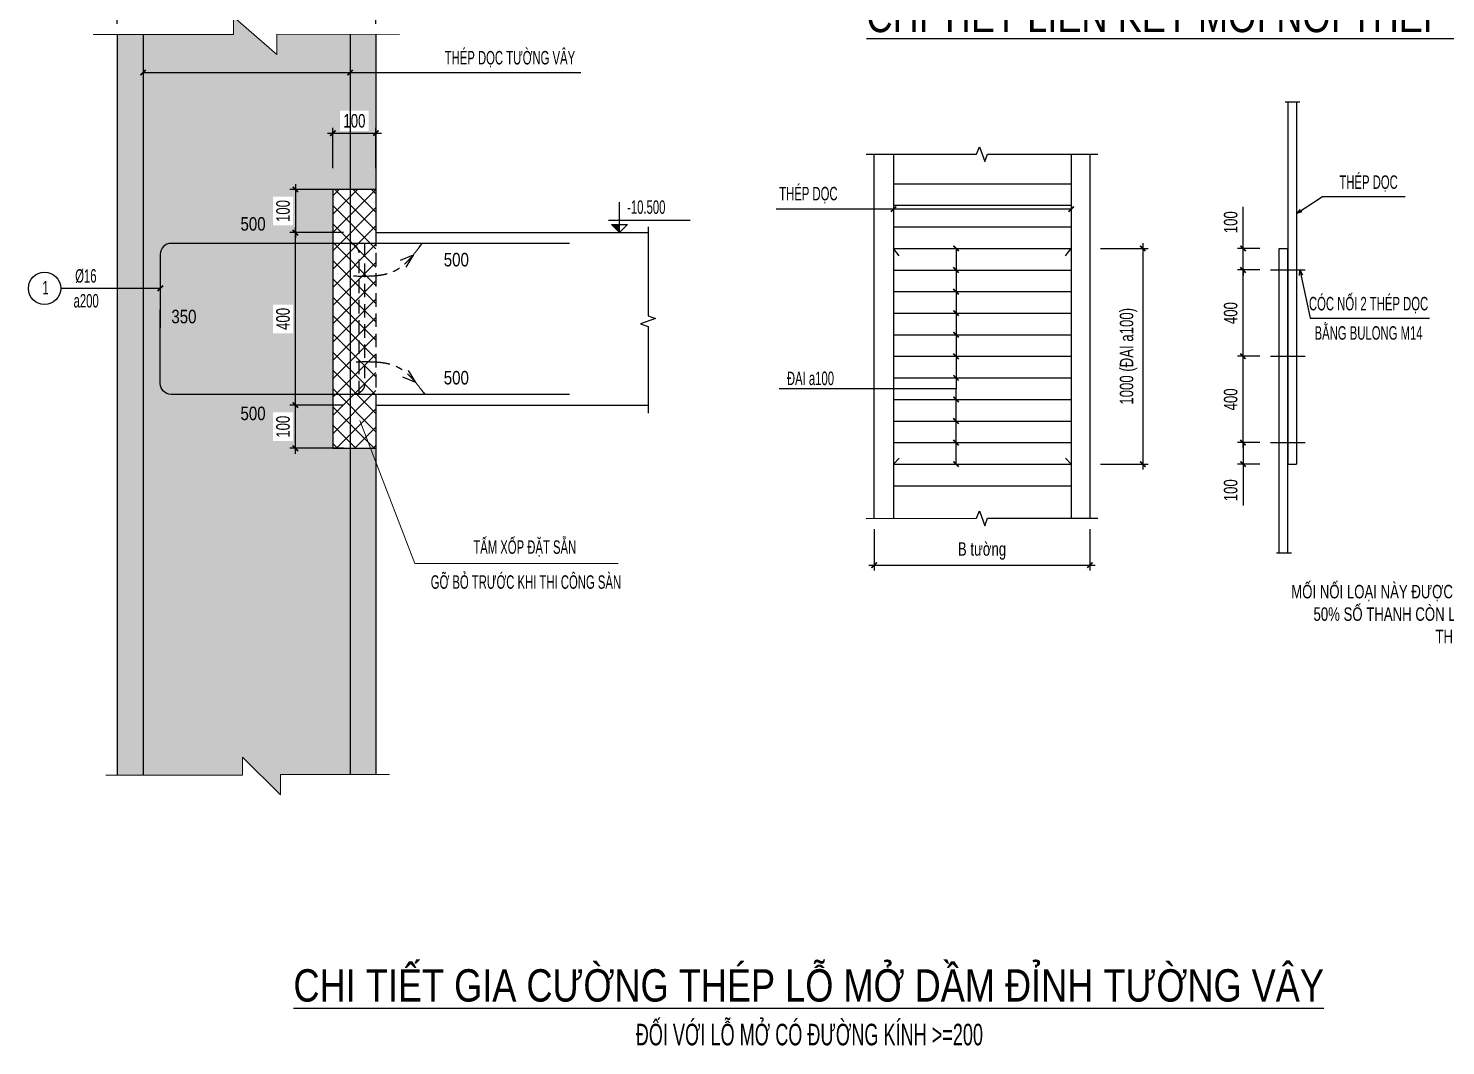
# Model space of a CAD drawing. Header units: millimetres. Extents: x -147841 to 368790, y -162721 to 84261.
# Drawn here: x 41982 to 68266, y -133929 to -115066 of the extents above; entities that cross this region are included whole.
import ezdxf
from ezdxf.enums import TextEntityAlignment as Align

# ---------------------------------------------------------------- set-up
doc = ezdxf.new("R2010")
doc.units = ezdxf.units.MM
doc.header["$LTSCALE"] = 1000
doc.header["$MEASUREMENT"] = 0
doc.header["$PDMODE"] = 1
doc.header["$PDSIZE"] = -10
doc.linetypes.add('CENTER', pattern=[2, 1.25, -0.25, 0.25, -0.25])
doc.linetypes.add('DASHED', pattern=[0.75, 0.5, -0.25])
doc.layers.get('0').update_dxf_attribs({"linetype": 'CONTINUOUS', "lineweight": 18})
doc.layers.get('DEFPOINTS').update_dxf_attribs({"color": 5, "linetype": 'CONTINUOUS', "lineweight": 18})
doc.layers.add('ccu11-Dim', color=8, linetype='CONTINUOUS', lineweight=18)
doc.layers.add('DIM', color=8, linetype='CONTINUOUS', lineweight=18)
for name, color, linetype in [('ccu11-Khuat', 9, 'DASHED'), ('ccu11-Manh', 8, 'CONTINUOUS'), ('ccu11-Thay', 7, 'CONTINUOUS'), ('ccu11-Thep', 4, 'CONTINUOUS'), ('ccu11-Thepdai', 6, 'CONTINUOUS'), ('KC-Chidan', 9, 'CONTINUOUS'), ('KC-Cotthep', 8, 'CONTINUOUS'), ('KC-Dim', 8, 'CONTINUOUS'), ('KC-Hatch', 251, 'CONTINUOUS'), ('KC-Text', 31, 'CONTINUOUS'), ('KC-Thep', 4, 'CONTINUOUS'), ('NETVE', 11, 'CENTER'), ('THEP', 4, 'CONTINUOUS'), ('THEPDAI', 6, 'CONTINUOUS')]:
    doc.layers.add(name, color=color, linetype=linetype)
doc.styles.add('ARIAL', font='arial.ttf', dxfattribs={"width": 0.7})
doc.styles.add('ccu11-dim', font='vnsimli.shx', dxfattribs={"width": 0.65, "bigfont": 'bigfont.shx'})
doc.styles.add('KT', font='romans.shx', dxfattribs={"width": 0.65, "bigfont": 'VNS.shx'})
doc.dimstyles.new('2.5-100x4', dxfattribs={"dimscale": 100, "dimtxt": 2.5, "dimasz": 1, "dimexe": 1, "dimexo": 2, "dimgap": 1, "dimtad": 1, "dimdec": 0, "dimlfac": 0.25, "dimdsep": 46, "dimtxsty": 'ARIAL', "dimblk": 'ARCHTICK', "dimcen": -1, "dimdle": 1, "dimclrd": 256, "dimclre": 256, "dimclrt": 1, "dimadec": 0, "dimazin": 2, "dimtfac": 0.1, "dimtdec": 0, "dimtmove": 0, "dimatfit": 1, "dimldrblk": 'ARCHTICK', "dimfxl": 1, "dimtvp": 0.833333, "dimtfill": 1, "dimtolj": 1, "dimtzin": 12, "dimarcsym": 0})
doc.dimstyles.new('2.5-100x8', dxfattribs={"dimscale": 100, "dimtxt": 2.5, "dimasz": 1, "dimexe": 1, "dimexo": 2, "dimgap": 1, "dimtad": 1, "dimdec": 1, "dimlfac": 0.125, "dimdsep": 46, "dimtxsty": 'ARIAL', "dimblk": 'ARCHTICK', "dimcen": -1, "dimdle": 1, "dimclrd": 256, "dimclre": 256, "dimclrt": 5, "dimadec": 0, "dimazin": 2, "dimtfac": 0.1, "dimtdec": 1, "dimtmove": 0, "dimatfit": 1, "dimldrblk": 'ARCHTICK', "dimfxl": 1, "dimtvp": 0.833333, "dimtfill": 1, "dimtolj": 1, "dimtzin": 12, "dimarcsym": 0})
doc.dimstyles.new('25', dxfattribs={"dimtxt": 250, "dimasz": 100, "dimexe": 100, "dimexo": 100, "dimgap": 80, "dimtad": 1, "dimdec": 0, "dimlfac": 0.25, "dimzin": 0, "dimdsep": 46, "dimtxsty": 'KT', "dimblk1": 'ARCHTICK', "dimblk2": 'ARCHTICK', "dimsah": 1, "dimcen": 0, "dimdle": 100, "dimclrd": 256, "dimclre": 256, "dimclrt": 31, "dimadec": 0, "dimazin": 0, "dimtfac": 0.005556, "dimtdec": 0, "dimtmove": 0, "dimatfit": 1, "dimldrblk": 'ARCHTICK', "dimfxl": 1, "dimtolj": 1, "dimtzin": 0, "dimarcsym": 0})
doc.dimstyles.new('ccu11-100x4', dxfattribs={"dimscale": 100, "dimtxt": 2.5, "dimasz": 1, "dimexe": 1, "dimexo": 2, "dimgap": 1, "dimtad": 1, "dimdec": 0, "dimlfac": 0.25, "dimdsep": 46, "dimtxsty": 'ccu11-dim', "dimblk": 'ARCHTICK', "dimcen": -1, "dimdle": 1, "dimclrd": 256, "dimclre": 256, "dimclrt": 31, "dimadec": 0, "dimazin": 2, "dimtfac": 0.1, "dimtdec": 0, "dimtmove": 0, "dimatfit": 1, "dimldrblk": 'ARCHTICK', "dimfxl": 1, "dimtvp": 0.833333, "dimtolj": 1, "dimtzin": 12, "dimarcsym": 0})

# ---------------------------------------------------------------- blocks, each defined once
blk = doc.blocks.new('_ARCHTICK')
at = {"color": 0, "linetype": 'ByBlock', "const_width": 0.3}
blk.add_lwpolyline([(-0.5, -0.5), (0.5, 0.5)], dxfattribs=at)
blk = doc.blocks.new('*D85')
at = {"layer": 'DEFPOINTS', "color": 0, "transparency": 16777216}
for p in [(61668, -119147), (61668, -123147), (62650, -123147)]:
    blk.add_point(p, dxfattribs=at)
at = {"layer": 'KC-Dim', "lineweight": -2, "transparency": 16777216}
for p, q in [((62650, -119047), (62650, -123247)), ((61868, -119147), (62750, -119147)), ((61868, -123147), (62750, -123147))]:
    blk.add_line(p, q, dxfattribs=at)
at = {"layer": 'KC-Dim', "lineweight": -2, "transparency": 16777216, "xscale": 100, "yscale": 100, "zscale": 100}
for p, rotation in [((62650, -119147), 90), ((62650, -123147), 270)]:
    blk.add_blockref('_ARCHTICK', p, dxfattribs=dict(at, rotation=rotation))
at = {"layer": 'KC-Dim', "color": 1, "transparency": 16777216, "insert": (62386, -121147), "char_height": 250, "attachment_point": 5, "rotation": 90, "style": 'ARIAL', "bg_fill": 3, "box_fill_scale": 1.25, "bg_fill_color": 256, "bg_fill_true_color": 13158600, "bg_fill_transparency": 0}
blk.add_mtext('\\A1;1000 (ĐAI a100)', dxfattribs=at)
blk = doc.blocks.new('*D86')
at = {"layer": 'DEFPOINTS', "color": 0, "transparency": 16777216}
for p in [(57668, -124152), (61668, -124152), (61668, -125019)]:
    blk.add_point(p, dxfattribs=at)
at = {"layer": 'KC-Dim', "lineweight": -2, "transparency": 16777216}
for p, q in [((57668, -124352), (57668, -125119)), ((61668, -124352), (61668, -125119)), ((57568, -125019), (61768, -125019))]:
    blk.add_line(p, q, dxfattribs=at)
at = {"layer": 'KC-Dim', "lineweight": -2, "transparency": 16777216, "xscale": 100, "yscale": 100, "zscale": 100, "rotation": 180}
blk.add_blockref('_ARCHTICK', (57668, -125019), dxfattribs=at)
at = {"layer": 'KC-Dim', "lineweight": -2, "transparency": 16777216, "xscale": 100, "yscale": 100, "zscale": 100}
blk.add_blockref('_ARCHTICK', (61668, -125019), dxfattribs=at)
at = {"layer": 'KC-Dim', "color": 1, "transparency": 16777216, "insert": (59668, -124757), "char_height": 250, "attachment_point": 5, "style": 'ARIAL', "bg_fill": 3, "box_fill_scale": 1.25, "bg_fill_color": 256, "bg_fill_true_color": 13158600, "bg_fill_transparency": 0}
blk.add_mtext('\\A1;B tường', dxfattribs=at)
blk = doc.blocks.new('*D125')
at = {"layer": 'DEFPOINTS', "color": 0, "transparency": 16777216}
for p in [(46934, -122053), (48029, -122053), (48029, -122853)]:
    blk.add_point(p, dxfattribs=at)
at = {"layer": 'KC-Dim', "lineweight": -2, "transparency": 16777216}
for p, q in [((46934, -122953), (46934, -121953)), ((47829, -122053), (46834, -122053)), ((47829, -122853), (46834, -122853))]:
    blk.add_line(p, q, dxfattribs=at)
at = {"layer": 'KC-Dim', "lineweight": -2, "transparency": 16777216, "xscale": 100, "yscale": 100, "zscale": 100}
for p, rotation in [((46934, -122053), 90), ((46934, -122853), 270)]:
    blk.add_blockref('_ARCHTICK', p, dxfattribs=dict(at, rotation=rotation))
at = {"layer": 'KC-Dim', "color": 5, "transparency": 16777216, "insert": (46706, -122453), "char_height": 250, "attachment_point": 5, "rotation": 90, "style": 'ARIAL', "bg_fill": 3, "box_fill_scale": 1.25, "bg_fill_color": 256, "bg_fill_true_color": 13158600, "bg_fill_transparency": 0}
blk.add_mtext('\\A1;100', dxfattribs=at)
blk = doc.blocks.new('*D126')
at = {"layer": 'DEFPOINTS', "color": 0, "transparency": 16777216}
for p in [(48029, -118053), (46934, -118853), (48029, -118853)]:
    blk.add_point(p, dxfattribs=at)
at = {"layer": 'KC-Dim', "lineweight": -2, "transparency": 16777216}
for p, q in [((46934, -117953), (46934, -118953)), ((47829, -118053), (46834, -118053)), ((47829, -118853), (46834, -118853))]:
    blk.add_line(p, q, dxfattribs=at)
at = {"layer": 'KC-Dim', "lineweight": -2, "transparency": 16777216, "xscale": 100, "yscale": 100, "zscale": 100}
for p, rotation in [((46934, -118053), 90), ((46934, -118853), 270)]:
    blk.add_blockref('_ARCHTICK', p, dxfattribs=dict(at, rotation=rotation))
at = {"layer": 'KC-Dim', "color": 5, "transparency": 16777216, "insert": (46706, -118453), "char_height": 250, "attachment_point": 5, "rotation": 90, "style": 'ARIAL', "bg_fill": 3, "box_fill_scale": 1.25, "bg_fill_color": 256, "bg_fill_true_color": 13158600, "bg_fill_transparency": 0}
blk.add_mtext('\\A1;100', dxfattribs=at)
blk = doc.blocks.new('*D127')
at = {"layer": 'DEFPOINTS', "color": 0, "transparency": 16777216}
for p in [(48429, -114257), (43629, -115182), (48429, -115182)]:
    blk.add_point(p, dxfattribs=at)
at = {"layer": 'KC-Dim', "lineweight": -2, "transparency": 16777216}
for p, q in [((43529, -114257), (48529, -114257)), ((43629, -114982), (43629, -114157)), ((48429, -114982), (48429, -114157))]:
    blk.add_line(p, q, dxfattribs=at)
at = {"layer": 'KC-Dim', "lineweight": -2, "transparency": 16777216, "xscale": 100, "yscale": 100, "zscale": 100, "rotation": 180}
blk.add_blockref('_ARCHTICK', (43629, -114257), dxfattribs=at)
at = {"layer": 'KC-Dim', "lineweight": -2, "transparency": 16777216, "xscale": 100, "yscale": 100, "zscale": 100}
blk.add_blockref('_ARCHTICK', (48429, -114257), dxfattribs=at)
at = {"layer": 'KC-Dim', "color": 5, "transparency": 16777216, "insert": (46029, -113995), "char_height": 250, "attachment_point": 5, "style": 'ARIAL', "bg_fill": 3, "box_fill_scale": 1.25, "bg_fill_color": 256, "bg_fill_true_color": 13158600, "bg_fill_transparency": 0}
blk.add_mtext('\\A1;B tường', dxfattribs=at)
blk = doc.blocks.new('*D128')
at = {"layer": 'DEFPOINTS', "color": 0, "transparency": 16777216}
for p in [(48429, -117009), (47629, -117857), (48429, -117857)]:
    blk.add_point(p, dxfattribs=at)
at = {"layer": 'KC-Dim', "lineweight": -2, "transparency": 16777216}
for p, q in [((47629, -117657), (47629, -116909)), ((48429, -117657), (48429, -116909)), ((47529, -117009), (48529, -117009))]:
    blk.add_line(p, q, dxfattribs=at)
at = {"layer": 'KC-Dim', "lineweight": -2, "transparency": 16777216, "xscale": 100, "yscale": 100, "zscale": 100, "rotation": 180}
blk.add_blockref('_ARCHTICK', (47629, -117009), dxfattribs=at)
at = {"layer": 'KC-Dim', "lineweight": -2, "transparency": 16777216, "xscale": 100, "yscale": 100, "zscale": 100}
blk.add_blockref('_ARCHTICK', (48429, -117009), dxfattribs=at)
at = {"layer": 'KC-Dim', "color": 5, "transparency": 16777216, "insert": (48029, -116782), "char_height": 250, "attachment_point": 5, "style": 'ARIAL', "bg_fill": 3, "box_fill_scale": 1.25, "bg_fill_color": 256, "bg_fill_true_color": 13158600, "bg_fill_transparency": 0}
blk.add_mtext('\\A1;100', dxfattribs=at)
blk = doc.blocks.new('*D129')
at = {"layer": 'DEFPOINTS', "color": 0, "transparency": 16777216}
for p in [(46934, -118853), (47949, -118853), (47949, -122053)]:
    blk.add_point(p, dxfattribs=at)
at = {"layer": 'KC-Dim', "lineweight": -2, "transparency": 16777216}
for p, q in [((46934, -122153), (46934, -118753)), ((47749, -118853), (46834, -118853)), ((47749, -122053), (46834, -122053))]:
    blk.add_line(p, q, dxfattribs=at)
at = {"layer": 'KC-Dim', "lineweight": -2, "transparency": 16777216, "xscale": 100, "yscale": 100, "zscale": 100}
for p, rotation in [((46934, -118853), 90), ((46934, -122053), 270)]:
    blk.add_blockref('_ARCHTICK', p, dxfattribs=dict(at, rotation=rotation))
at = {"layer": 'KC-Dim', "color": 5, "transparency": 16777216, "insert": (46706, -120453), "char_height": 250, "attachment_point": 5, "rotation": 90, "style": 'ARIAL', "bg_fill": 3, "box_fill_scale": 1.25, "bg_fill_color": 256, "bg_fill_true_color": 13158600, "bg_fill_transparency": 0}
blk.add_mtext('\\A1;400', dxfattribs=at)
blk = doc.blocks.new('att_thep_2')
blk.add_circle((-300, 0), 300)
at = {"color": 3, "style": 'ARIAL', "width": 0.6}
blk.add_attdef('DK', text='', height=250, dxfattribs=at).set_placement((467, 105), align=Align.CENTER)
at = {"color": 31, "style": 'ARIAL', "width": 0.6}
blk.add_attdef('SH', text='', height=250, dxfattribs=at).set_placement((-281, -111), align=Align.CENTER)
at = {"color": 2, "style": 'ARIAL', "width": 0.6}
blk.add_attdef('KC', text='', height=250, dxfattribs=at).set_placement((472, -355), align=Align.CENTER)
blk = doc.blocks.new('*U22')
for p, q in [((165, 0), (165, 452)), ((0, 184), (1212, 184)), ((0, 0), (329, 0)), ((45, 120), (284, 120)), ((165, 0), (45, 120)), ((165, 0), (284, 120))]:
    blk.add_line(p, q)
at = {"color": 251}
blk.add_solid([(45, 120), (165, 120), (165, 0)], dxfattribs=at)
at = {"color": 31, "ltscale": 10, "style": 'ARIAL', "width": 0.6}
blk.add_attdef('CCD1', (276, 278), '', height=200, dxfattribs=at)
blk = doc.blocks.new('*D131')
at = {"layer": 'DEFPOINTS', "color": 0, "ltscale": 3000, "transparency": 16777216}
for p in [(65020, -122746), (64508, -123146), (65020, -123146)]:
    blk.add_point(p, dxfattribs=at)
at = {"layer": 'KC-Dim', "lineweight": -2, "ltscale": 3000, "transparency": 16777216}
for p, q in [((64820, -122746), (64408, -122746)), ((64508, -122746), (64508, -122646)), ((64508, -122746), (64508, -123146)), ((64820, -123146), (64408, -123146)), ((64508, -123146), (64508, -123915))]:
    blk.add_line(p, q, dxfattribs=at)
at = {"layer": 'KC-Dim', "lineweight": -2, "ltscale": 3000, "transparency": 16777216, "xscale": 100, "yscale": 100, "zscale": 100}
for p, rotation in [((64508, -122746), 270), ((64508, -123146), 90)]:
    blk.add_blockref('_ARCHTICK', p, dxfattribs=dict(at, rotation=rotation))
at = {"layer": 'KC-Dim', "color": 1, "ltscale": 3000, "transparency": 16777216, "insert": (64280, -123631), "char_height": 250, "attachment_point": 5, "rotation": 90, "style": 'ARIAL', "bg_fill": 3, "box_fill_scale": 1.25, "bg_fill_color": 256, "bg_fill_true_color": 13158600, "bg_fill_transparency": 0}
blk.add_mtext('\\A1;100', dxfattribs=at)
blk = doc.blocks.new('*D132')
at = {"layer": 'DEFPOINTS', "color": 0, "ltscale": 3000, "transparency": 16777216}
for p in [(64508, -121146), (65020, -121146), (65020, -122746)]:
    blk.add_point(p, dxfattribs=at)
at = {"layer": 'KC-Dim', "lineweight": -2, "ltscale": 3000, "transparency": 16777216}
for p, q in [((64820, -121146), (64408, -121146)), ((64508, -122846), (64508, -121046)), ((64820, -122746), (64408, -122746))]:
    blk.add_line(p, q, dxfattribs=at)
at = {"layer": 'KC-Dim', "lineweight": -2, "ltscale": 3000, "transparency": 16777216, "xscale": 100, "yscale": 100, "zscale": 100}
for p, rotation in [((64508, -121146), 90), ((64508, -122746), 270)]:
    blk.add_blockref('_ARCHTICK', p, dxfattribs=dict(at, rotation=rotation))
at = {"layer": 'KC-Dim', "color": 1, "ltscale": 3000, "transparency": 16777216, "insert": (64280, -121946), "char_height": 250, "attachment_point": 5, "rotation": 90, "style": 'ARIAL', "bg_fill": 3, "box_fill_scale": 1.25, "bg_fill_color": 256, "bg_fill_true_color": 13158600, "bg_fill_transparency": 0}
blk.add_mtext('\\A1;400', dxfattribs=at)
blk = doc.blocks.new('*D133')
at = {"layer": 'DEFPOINTS', "color": 0, "ltscale": 3000, "transparency": 16777216}
for p in [(64508, -119546), (65020, -119546), (65020, -121146)]:
    blk.add_point(p, dxfattribs=at)
at = {"layer": 'KC-Dim', "lineweight": -2, "ltscale": 3000, "transparency": 16777216}
for p, q in [((64820, -119546), (64408, -119546)), ((64508, -121246), (64508, -119446)), ((64820, -121146), (64408, -121146))]:
    blk.add_line(p, q, dxfattribs=at)
at = {"layer": 'KC-Dim', "lineweight": -2, "ltscale": 3000, "transparency": 16777216, "xscale": 100, "yscale": 100, "zscale": 100}
for p, rotation in [((64508, -119546), 90), ((64508, -121146), 270)]:
    blk.add_blockref('_ARCHTICK', p, dxfattribs=dict(at, rotation=rotation))
at = {"layer": 'KC-Dim', "color": 1, "ltscale": 3000, "transparency": 16777216, "insert": (64280, -120346), "char_height": 250, "attachment_point": 5, "rotation": 90, "style": 'ARIAL', "bg_fill": 3, "box_fill_scale": 1.25, "bg_fill_color": 256, "bg_fill_true_color": 13158600, "bg_fill_transparency": 0}
blk.add_mtext('\\A1;400', dxfattribs=at)
blk = doc.blocks.new('*D134')
at = {"layer": 'DEFPOINTS', "color": 0, "ltscale": 3000, "transparency": 16777216}
for p in [(64508, -119146), (65020, -119146), (65020, -119546)]:
    blk.add_point(p, dxfattribs=at)
at = {"layer": 'KC-Dim', "lineweight": -2, "ltscale": 3000, "transparency": 16777216}
for p, q in [((64508, -119146), (64508, -118376)), ((64820, -119146), (64408, -119146)), ((64508, -119546), (64508, -119146)), ((64820, -119546), (64408, -119546)), ((64508, -119546), (64508, -119646))]:
    blk.add_line(p, q, dxfattribs=at)
at = {"layer": 'KC-Dim', "lineweight": -2, "ltscale": 3000, "transparency": 16777216, "xscale": 100, "yscale": 100, "zscale": 100}
for p, rotation in [((64508, -119146), 270), ((64508, -119546), 90)]:
    blk.add_blockref('_ARCHTICK', p, dxfattribs=dict(at, rotation=rotation))
at = {"layer": 'KC-Dim', "color": 1, "ltscale": 3000, "transparency": 16777216, "insert": (64280, -118661), "char_height": 250, "attachment_point": 5, "rotation": 90, "style": 'ARIAL', "bg_fill": 3, "box_fill_scale": 1.25, "bg_fill_color": 256, "bg_fill_true_color": 13158600, "bg_fill_transparency": 0}
blk.add_mtext('\\A1;100', dxfattribs=at)
blk = doc.blocks.new('A$C1FA43462')
at = {"layer": 'NETVE', "ltscale": 0.5, "flags": 128}
for points in [[(1047, 2671), (810, 2570)], [(1047, 2671), (916, 2450)], [(1097, 311), (966, 532)], [(1097, 311), (860, 412)]]:
    blk.add_lwpolyline(points, dxfattribs=at)
at = {"layer": 'NETVE', "ltscale": 0.5}
for points in [[(-55, 2287), (724, 2390), (1216, 2891)], [(-5, 695), (774, 592), (1266, 91)]]:
    blk.add_spline(points, degree=3, dxfattribs=at)
at = {"layer": 'THEP', "ltscale": 3000}
for points in [[(3950, 2891), (-3440, 2891, 0.414214), (-3640, 2691), (-3640, 1325)], [(3950, 91), (-3440, 91, -0.414214), (-3640, 291), (-3640, 1657)]]:
    blk.add_lwpolyline(points, format="xyb", dxfattribs=at)
at = {"layer": 'THEP', "linetype": 'DASHED', "ltscale": 0.5, "flags": 128}
for points in [[(50, 91), (50, 2691, 0.414214), (-150, 2891)], [(150, 2891), (150, 291, -0.414214), (-50, 91)]]:
    blk.add_lwpolyline(points, format="xyb", dxfattribs=at)
at = {"layer": 'KC-Dim', "color": 5, "style": 'ARIAL', "width": 0.8}
for s, p in [('500', (-2153, 3127)), ('500', (1617, 2464)), ('350', (-3435, 1409)), ('500', (1617, 275)), ('500', (-2153, -387))]:
    blk.add_text(s, height=250, dxfattribs=at).set_placement(p)

msp = doc.modelspace()

# ---------------------------------------------------------------- hatches: boundary and pattern name
at = {"layer": 'KC-Hatch', "ltscale": 3000}
h = msp.add_hatch(dxfattribs=at)
h.set_pattern_fill('AR-CONC', color=251, scale=80)
h.set_pattern_definition([(50, (-7698.27, 3398.9), (573.8081, -50.2017), [60, -660]), (355, (-7698.27, 3398.9), (-111.001, 601.7537), [48, -528]), (100.45144, (-7650.45, 3394.73), (462.807, 551.552), [50.9922, -560.9137]), (46.1842, (-7698.3, 3558.9), (853.793, -132.4154), [90, -990]), (96.63564, (-7627.1, 3547.9), (747.7296, 779.295), [76.4883, -841.371]), (351.18416, (-7698.3, 3558.9), (747.7296, 779.295), [72, -792]), (21, (-7618.27, 3518.9), (477.5256, -322.0951), [60, -660]), (326, (-7618.27, 3518.9), (194.6523, 580.12), [48, -528]), (71.45144, (-7578.5, 3492.1), (672.178, 258.025), [50.9922, -560.9137]), (37.5, (-7698.27, 3398.92), (9.72788, 266.31508), [0, -521.6, 0, -536, 0, -530]), (7.5, (-7698.27, 3398.92), (210.45563, 315.52937), [0, -305.6, 0, -509.6, 0, -202]), (327.5, (-7876.67, 3398.92), (427.05795, -18.0439), [0, -200, 0, -624, 0, -828]), (317.5, (-7956.67, 3398.9), (466.5489, 80.084), [0, -260, 0, -414.4, 0, -588])])
h.paths.add_polyline_path([(43628.99, -128911.26), (45954.63, -128911.26), (45954.63, -128581.96), (46658.99, -129280.93), (46658.99, -128902.32), (48428.99, -128902.32), (48428.99, -122852.55), (47628.99, -122852.55), (47628.99, -118052.55), (48428.99, -118052.55), (48428.99, -115180.01), (46590.22, -115172.78), (46590.22, -115551.39), (45784.22, -114852.42), (45784.22, -115181.72), (43628.99, -115181.72)])
h = msp.add_hatch(dxfattribs=at)
h.set_pattern_fill('LATSAN09', color=256, scale=40, angle=45)
h.set_pattern_definition([(45, (14445.68, 19029.9), (-169.70563, 169.70563), []), (135, (14445.68, 19029.9), (-169.70563, -169.70563), [])])
h.paths.add_polyline_path([(48428.99, -118052.55), (47948.99, -118052.55), (47948.99, -119052.55), (48428.99, -119052.55), (48428.99, -118852.55)])
h.paths.add_polyline_path([(47948.99, -118052.55), (47628.99, -118052.55), (47628.99, -119052.55), (47948.99, -119052.55)])
h.paths.add_polyline_path([(47628.99, -122852.55), (47948.99, -122852.55), (47948.99, -119052.55), (47628.99, -119052.55)])
h.paths.add_polyline_path([(47948.99, -122852.55), (48428.99, -122852.55), (48428.99, -119052.55), (47948.99, -119052.55)])

# ---------------------------------------------------------------- linework, layer by layer
at = {"layer": 'ccu11-Khuat', "ltscale": 0.5}
msp.add_line((48428.99, -118852.55), (48428.99, -122052.55), dxfattribs=at)
at = {"layer": 'ccu11-Manh', "linetype": 'Continuous'}
for points in [[(57518.55, -117399.51), (59568.55, -117399.01), (59618.52, -117261.62), (59718.58, -117536.34), (59768.55, -117398.96), (61818.55, -117398.46)], [(53473.79, -118745.51), (53474.29, -120395.41), (53611.68, -120445.38), (53336.95, -120545.45), (53474.34, -120595.41), (53474.84, -122200.94)], [(57518.55, -124151.61), (59568.55, -124151.11), (59618.52, -124013.72), (59718.58, -124288.45), (59768.55, -124151.06), (61818.55, -124150.56)]]:
    msp.add_lwpolyline(points, dxfattribs=at)
at = {"layer": 'ccu11-Thay'}
for p, q in [((43628.99, -115181.72), (43628.99, -128911.26)), ((47628.99, -118052.55), (47628.99, -122852.55)), ((48428.99, -118852.55), (53473.87, -118852.55)), ((48428.99, -122052.55), (48428.99, -128902.32)), ((48428.99, -122052.55), (52428.99, -122052.55)), ((52428.99, -122052.55), (53472.38, -122052.55))]:
    msp.add_line(p, q, dxfattribs=at)
at = {"layer": 'ccu11-Thay', "linetype": 'Continuous'}
for points in [[(57667.51, -124151.58), (57667.51, -117399.51)], [(61667.51, -117398.49), (61667.51, -124150.59)]]:
    msp.add_lwpolyline(points, dxfattribs=at)
at = {"layer": 'ccu11-Thep', "linetype": 'Continuous'}
for p, q in [((65288.71, -116428.88), (65564.71, -116428.88)), ((65179.71, -119145.74), (65339.71, -119145.74)), ((65339.71, -123145.74), (65499.71, -123145.74)), ((65128.71, -124793.71), (65404.71, -124793.71))]:
    msp.add_line(p, q, dxfattribs=at)
at = {"layer": 'ccu11-Thep'}
for p, q in [((65179.71, -119545.74), (65499.71, -119545.74)), ((65179.71, -121145.74), (65499.71, -121145.74)), ((65179.71, -122745.74), (65499.71, -122745.74))]:
    msp.add_line(p, q, dxfattribs=at)
at = {"layer": 'ccu11-Thep', "linetype": 'Continuous'}
for points in [[(65339.71, -116428.88), (65339.71, -117995.47), (65339.71, -119123.3), (65339.71, -123145.74)], [(65499.71, -116428.88), (65499.71, -118017.91), (65499.71, -119145.74), (65499.71, -123145.74)], [(58026.49, -117399.42), (58026.49, -123146.72), (58134.49, -123038.72)], [(61321.1, -117398.61), (61321.1, -123146.72), (61213.1, -123038.72)], [(58130.49, -119286.72), (58026.49, -119146.72), (58026.49, -124151.49)], [(61217.1, -119286.72), (61321.1, -119146.72), (61321.1, -124150.68)], [(65179.71, -124793.71), (65179.71, -123585.65), (65179.71, -123168.18), (65179.71, -119145.74)], [(65339.71, -124793.71), (65339.71, -123563.21), (65339.71, -123145.74), (65339.71, -119145.74)]]:
    msp.add_lwpolyline(points, dxfattribs=at)
at = {"layer": 'ccu11-Thepdai', "ltscale": 3000}
for p, q in [((58026.49, -117946.72), (61321.1, -117946.72)), ((58026.49, -118346.72), (61321.1, -118346.72)), ((58026.49, -118746.72), (61321.1, -118746.72)), ((58026.49, -119146.72), (61321.1, -119146.72)), ((58026.49, -119546.72), (61321.1, -119546.72)), ((58026.49, -119946.72), (61321.1, -119946.72)), ((58026.49, -120346.72), (61321.1, -120346.72)), ((58026.49, -120746.72), (61321.1, -120746.72)), ((58026.49, -121146.72), (61321.1, -121146.72)), ((58026.49, -121546.72), (61321.1, -121546.72)), ((58026.49, -121946.72), (61321.1, -121946.72)), ((58026.49, -122346.72), (61321.1, -122346.72)), ((58026.49, -122746.72), (61321.1, -122746.72)), ((58026.49, -123146.72), (61321.1, -123146.72)), ((58026.49, -123546.72), (61321.1, -123546.72))]:
    msp.add_line(p, q, dxfattribs=at)
at = {"layer": 'DIM'}
for points in [[(43184.64, -115181.72), (45784.22, -115181.72), (45784.22, -114852.42), (46590.22, -115551.39), (46590.22, -115172.78), (48864.32, -115181.72)], [(43421.85, -128911.26), (45954.63, -128911.26), (45954.63, -128581.96), (46658.99, -129280.93), (46658.99, -128902.32), (48681.43, -128902.32)]]:
    msp.add_lwpolyline(points, dxfattribs=at)
at = {"layer": 'KC-Thep'}
for p, q in [((65019.71, -119545.74), (65659.71, -119545.74)), ((65019.71, -121145.74), (65659.71, -121145.74)), ((65019.71, -122745.74), (65659.71, -122745.74))]:
    msp.add_line(p, q, dxfattribs=at)

# ---------------------------------------------------------------- block references
at = {"layer": 'KC-Chidan', "xscale": 1.25, "yscale": 1.25, "zscale": 1.25}
msp.add_blockref('*U22', (52740.92, -118852.55), dxfattribs=at).add_auto_attribs({'CCD1': '-10.500'})
at = {"layer": 'KC-Cotthep'}
ref = msp.add_blockref('att_thep_2', (42582.04, -119886.6), dxfattribs=at)
ref.add_attrib('KC', 'a200', dxfattribs={"layer": '0', "color": 2, "height": 250, "style": 'ARIAL', "width": 0.6}).set_placement((43053.92, -120241.89), align=Align.CENTER)
ref.add_attrib('DK', '%%C16', dxfattribs={"layer": '0', "color": 6, "height": 250, "style": 'ARIAL', "width": 0.6}).set_placement((43048.64, -119781.19), align=Align.CENTER)
ref.add_attrib('SH', '1', dxfattribs={"layer": '0', "color": 31, "height": 250, "style": 'ARIAL', "width": 0.6}).set_placement((42301.06, -119998.08), align=Align.CENTER)

# ---------------------------------------------------------------- texts
at = {"layer": 'KC-Text', "style": 'ARIAL'}
for s, height, width, p in [('%%UCHI TIẾT LIÊN KẾT MỐI NỐI THÉP DỌC', 600, 0.8, (63746.51, -115136.48)), ('%%UCHI TIẾT GIA CƯỜNG THÉP LỖ MỞ DẦM ĐỈNH TƯỜNG VÂY', 600, 0.8, (56454.01, -133112.36)), ('ĐỐI VỚI LỖ MỞ CÓ ĐƯỜNG KÍNH >=200', 400, 0.6, (56466.19, -133923.57))]:
    msp.add_text(s, height=height, dxfattribs=dict(at, width=width)).set_placement(p, align=Align.CENTER)
at = {"layer": 'KC-Text', "color": 1, "style": 'ARIAL', "width": 0.6}
for s, p in [('THÉP DỌC TƯỜNG VÂY', (49703.24, -115735.41, -358959.88)), ('THÉP DỌC', (55906.87, -118255.35)), ('ĐAI a100', (56049.95, -121680.58)), ('TẤM XỐP ĐẶT SẴN', (50233.2, -124809.43, -358959.88)), ('GỠ BỎ TRƯỚC KHI THI CÔNG SÀN', (49444.78, -125457.86, -358959.88))]:
    msp.add_text(s, height=250, dxfattribs=at).set_placement(p)
at = {"layer": 'KC-Text', "linetype": 'Continuous', "style": 'ARIAL', "width": 0.6}
for s, p in [('THÉP DỌC', (66836.73, -118041.87)), ('CÓC NỐI 2 THÉP DỌC', (66836.73, -120295.42)), ('BẰNG BULONG M14', (66836.73, -120838.82))]:
    msp.add_text(s, height=250, dxfattribs=at).set_placement(p, align=Align.CENTER)
at = {"layer": 'KC-Text', "insert": (68632.44, -125385.28), "char_height": 250, "width": 6503.9699, "attachment_point": 2, "style": 'ARIAL'}
msp.add_mtext('MỐI NỐI LOẠI NÀY ĐƯỢC SỬ DỤNG Ở 50% SỐ THANH, 50% SỐ THANH CÒN LẠI ĐƯỢC NỐI BUỘC BÌNH THƯỜNG', dxfattribs=at)

# ---------------------------------------------------------------- leaders
at = {"layer": 'ccu11-Manh', "ltscale": 3000}
for points, dimstyle, override in [([(44108.99, -115885.33), (52230.75, -115885.33)], 'ccu11-100x4', {"dimgap": 1, "dimtad": 0}), ([(47948.99, -115885.33), (52230.75, -115885.33)], 'ccu11-100x4', {"dimgap": 1, "dimtad": 0}), ([(61321.1, -118417.07), (55853.18, -118417.07)], '25', {"dimgap": 80, "dimtad": 0}), ([(58026.49, -118417.07), (55853.18, -118417.07)], '25', {"dimgap": 80, "dimtad": 0}), ([(59186.18, -119146.72), (59186.18, -121753.07), (55906.44, -121753.07)], '25', {"dimgap": 80, "dimtad": 0}), ([(59186.18, -119146.72), (59186.18, -121753.07), (55906.44, -121753.07)], '25', {"dimgap": 80, "dimtad": 0}), ([(59186.18, -119546.72), (59186.18, -121753.07), (55906.44, -121753.07)], '25', {"dimgap": 80, "dimtad": 0}), ([(44428.99, -119886.6), (42582.04, -119886.6)], 'ccu11-100x4', {"dimgap": 1, "dimtad": 0}), ([(59186.18, -119946.72), (59186.18, -121753.07), (55906.44, -121753.07)], '25', {"dimgap": 80, "dimtad": 0}), ([(59186.18, -120346.72), (59186.18, -121753.07), (55906.44, -121753.07)], '25', {"dimgap": 80, "dimtad": 0}), ([(59186.18, -120746.72), (59186.18, -121753.07), (55906.44, -121753.07)], '25', {"dimgap": 80, "dimtad": 0}), ([(59186.18, -121146.72), (59186.18, -121753.07), (55906.44, -121753.07)], '25', {"dimgap": 80, "dimtad": 0}), ([(59186.18, -121546.72), (59186.18, -121753.07), (55906.44, -121753.07)], '25', {"dimgap": 80, "dimtad": 0}), ([(59186.18, -122746.72), (59186.18, -121753.07), (55906.44, -121753.07)], '25', {"dimgap": 80, "dimtad": 0}), ([(59186.18, -122346.72), (59186.18, -121753.07), (55906.44, -121753.07)], '25', {"dimgap": 80, "dimtad": 0}), ([(59186.18, -121946.72), (59186.18, -121753.07), (55906.44, -121753.07)], '25', {"dimgap": 80, "dimtad": 0}), ([(59186.18, -123146.72), (59186.18, -121753.07), (55906.44, -121753.07)], '25', {"dimgap": 80, "dimtad": 0}), ([(59186.18, -123146.72), (59186.18, -121753.07), (55906.44, -121753.07)], '25', {"dimgap": 80, "dimtad": 0})]:
    msp.add_leader(points, dimstyle=dimstyle, override=override, dxfattribs=at)
at = {"layer": 'KC-Cotthep'}
for points in [[(65499.71, -118498.52), (65980.49, -118186.75), (67517.42, -118186.75)], [(65562.49, -119545.74), (65754.08, -120440.3), (67968.58, -120440.3)]]:
    msp.add_leader(points, dimstyle='2.5-100x4', override={"dimgap": 1, "dimtad": 0, "dimldrblk": 'Open30'}, dxfattribs=at)

# ---------------------------------------------------------------- next in the draw order: dimensions: what is measured, and where the dimension line sits
at = {"layer": 'KC-Dim'}
for base, p1, p2, dimstyle, picture, middle in [((48428.99, -114257.45), (43628.99, -115181.72), (48428.99, -115181.72), '2.5-100x8', '*D127', (46028.99, -113995.02)), ((61667.51, -125019.25), (57667.51, -124151.58), (61667.51, -124151.58), '2.5-100x4', '*D86', (59667.51, -124756.81))]:
    dim = msp.add_linear_dim(base=base, p1=p1, p2=p2, text='B tường', dimstyle=dimstyle, dxfattribs=at)
    dim.commit()
    dim.dimension.update_dxf_attribs({"geometry": picture, "text_midpoint": middle})
for base, p1, p2, angle, picture, middle in [((46933.62, -118852.55), (48028.99, -118052.55), (48028.99, -118852.55), 90, '*D126', (46705.98, -118452.55)), ((46933.62, -122052.55), (48028.99, -122852.55), (48028.99, -122052.55), 270, '*D125', (46705.98, -122452.55))]:
    dim = msp.add_linear_dim(base=base, p1=p1, p2=p2, angle=angle, dimstyle='2.5-100x8', dxfattribs=at)
    dim.commit()
    dim.dimension.update_dxf_attribs({"geometry": picture, "text_midpoint": middle})
dim = msp.add_linear_dim(base=(62649.78, -123146.72), p1=(61667.51, -119146.72), p2=(61667.51, -123146.72), angle=90, text='1000 (ĐAI a100)', dimstyle='2.5-100x4', dxfattribs=at)
dim.commit()
dim.dimension.update_dxf_attribs({"geometry": '*D85', "text_midpoint": (62385.9, -121146.72)})
at = {"layer": 'KC-Dim', "ltscale": 3000}
dim = msp.add_linear_dim(base=(64508.11, -123145.74), p1=(65019.71, -122745.74), p2=(65019.71, -123145.74), angle=90, dimstyle='2.5-100x4', dxfattribs=at)
dim.commit()
dim.dimension.update_dxf_attribs({"geometry": '*D131', "text_midpoint": (64280.46, -123630.53)})

# ---------------------------------------------------------------- next in the draw order: linework, layer by layer
at = {"layer": 'ccu11-Dim'}
msp.add_lwpolyline([(48131.07, -122340.22), (49147.36, -124990.02), (52921.27, -124990.02)], dxfattribs=at)
at = {"layer": 'ccu11-Thay'}
for p, q in [((48428.99, -115181.72), (48428.99, -118852.55)), ((48428.99, -118052.55), (47628.99, -118052.55)), ((47628.99, -122852.55), (48428.99, -122852.55))]:
    msp.add_line(p, q, dxfattribs=at)
at = {"layer": 'THEPDAI'}
msp.add_line((44108.99, -115181.72), (44108.99, -128911.26), dxfattribs=at)

# ---------------------------------------------------------------- next in the draw order: dimensions: what is measured, and where the dimension line sits
at = {"layer": 'KC-Dim', "ltscale": 3000}
dim = msp.add_linear_dim(base=(64508.11, -121145.74), p1=(65019.71, -122745.74), p2=(65019.71, -121145.74), angle=90, dimstyle='2.5-100x4', dxfattribs=at)
dim.commit()
dim.dimension.update_dxf_attribs({"geometry": '*D132', "text_midpoint": (64280.46, -121945.74)})

# ---------------------------------------------------------------- next in the draw order: dimensions: what is measured, and where the dimension line sits
at = {"layer": 'KC-Dim'}
dim = msp.add_linear_dim(base=(48428.99, -117009.31), p1=(47628.99, -117857.23), p2=(48428.99, -117857.23), dimstyle='2.5-100x8', dxfattribs=at)
dim.commit()
dim.dimension.update_dxf_attribs({"geometry": '*D128', "text_midpoint": (48028.99, -116781.67)})
at = {"layer": 'KC-Dim', "ltscale": 3000}
dim = msp.add_linear_dim(base=(64508.11, -119545.74), p1=(65019.71, -121145.74), p2=(65019.71, -119545.74), angle=90, dimstyle='2.5-100x4', override={"dimtmove": 1}, dxfattribs=at)
dim.commit()
dim.dimension.update_dxf_attribs({"geometry": '*D133', "text_midpoint": (64280.46, -120345.74)})

# ---------------------------------------------------------------- next in the draw order: linework, layer by layer
at = {"layer": 'THEPDAI'}
msp.add_line((47948.99, -115181.72), (47948.99, -128902.32), dxfattribs=at)

# ---------------------------------------------------------------- next in the draw order: dimensions: what is measured, and where the dimension line sits
at = {"layer": 'KC-Dim', "ltscale": 3000}
dim = msp.add_linear_dim(base=(64508.11, -119145.74), p1=(65019.71, -119545.74), p2=(65019.71, -119145.74), angle=90, dimstyle='2.5-100x4', dxfattribs=at)
dim.commit()
dim.dimension.update_dxf_attribs({"geometry": '*D134', "text_midpoint": (64280.46, -118660.95)})

# ---------------------------------------------------------------- next in the draw order: dimensions: what is measured, and where the dimension line sits
at = {"layer": 'KC-Dim'}
dim = msp.add_linear_dim(base=(46933.62, -118852.55), p1=(47948.99, -122052.55), p2=(47948.99, -118852.55), angle=90, dimstyle='2.5-100x8', dxfattribs=at)
dim.commit()
dim.dimension.update_dxf_attribs({"geometry": '*D129', "text_midpoint": (46705.98, -120452.55)})

# ---------------------------------------------------------------- next in the draw order: block references
at = {"layer": 'KC-Thep', "ltscale": 3000}
msp.add_blockref('A$C1FA43462', (48068.99, -121943.51), dxfattribs=at)

doc.saveas('drawing.dxf')
